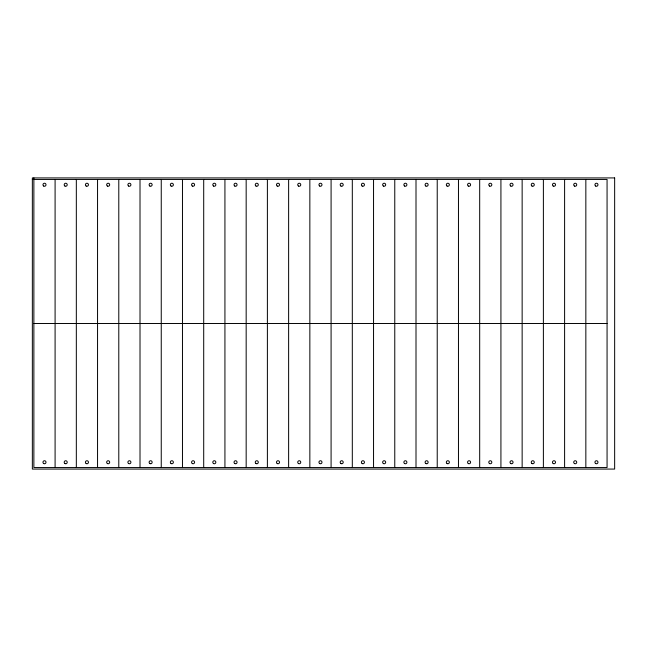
<?xml version="1.0" encoding="UTF-8"?>
<svg xmlns="http://www.w3.org/2000/svg" width="647" height="647" viewBox="0 0 647 647"><rect width="100%" height="100%" fill="white"/><g stroke="black" fill="none" stroke-linecap="round" stroke-linejoin="round"><path stroke-width="0.97" d="M32.35 179.437L607.064 179.437L607.064 467.555L33.87 467.555L33.87 177.925M33.87 323.5L607.064 323.5M585.842 179.437L585.842 467.555M564.605 179.437L564.605 467.555M543.383 179.437L543.383 467.555M522.145 179.437L522.145 467.555M500.924 179.437L500.924 467.555M479.686 179.437L479.686 467.555M458.464 179.437L458.464 467.555M437.226 179.437L437.226 467.555M416.005 179.437L416.005 467.555M394.767 179.437L394.767 467.555M373.545 179.437L373.545 467.555M352.308 179.437L352.308 467.555M331.086 179.437L331.086 467.555M309.848 179.437L309.848 467.555M288.627 179.437L288.627 467.555M267.389 179.437L267.389 467.555M246.167 179.437L246.167 467.555M224.93 179.437L224.93 467.555M203.708 179.437L203.708 467.555M182.47 179.437L182.47 467.555M161.249 179.437L161.249 467.555M140.011 179.437L140.011 467.555M118.789 179.437L118.789 467.555M97.551 179.437L97.551 467.555M76.33 179.437L76.33 467.555M55.092 179.437L55.092 467.555M614.65 177.925L32.35 177.925L32.35 469.075L614.65 469.075L614.65 177.925M595.693 186.061A1.52 1.52 0 0 0 597.974 184.751A1.52 1.52 0 0 0 595.693 183.433A1.52 1.52 0 0 0 595.693 186.061M595.693 463.567A1.52 1.52 0 0 0 597.974 462.249A1.52 1.52 0 0 0 595.693 460.939A1.52 1.52 0 0 0 595.693 463.567M553.234 186.061A1.52 1.52 0 0 0 555.514 184.751A1.52 1.52 0 0 0 553.234 183.433A1.52 1.52 0 0 0 553.234 186.061M553.234 463.567A1.52 1.52 0 0 0 555.514 462.249A1.52 1.52 0 0 0 553.234 460.939A1.52 1.52 0 0 0 553.234 463.567M574.463 186.061A1.52 1.52 0 0 0 576.736 184.751A1.52 1.52 0 0 0 574.463 183.433A1.52 1.52 0 0 0 574.463 186.061M574.463 463.567A1.52 1.52 0 0 0 576.736 462.249A1.52 1.52 0 0 0 574.463 460.939A1.52 1.52 0 0 0 574.463 463.567M532.004 186.061A1.52 1.52 0 0 0 534.285 184.751A1.52 1.52 0 0 0 532.004 183.433A1.52 1.52 0 0 0 532.004 186.061M532.004 463.567A1.52 1.52 0 0 0 534.285 462.249A1.52 1.52 0 0 0 532.004 460.939A1.52 1.52 0 0 0 532.004 463.567M510.774 186.061A1.52 1.52 0 0 0 513.055 184.751A1.52 1.52 0 0 0 510.774 183.433A1.52 1.52 0 0 0 510.774 186.061M510.774 463.567A1.52 1.52 0 0 0 513.055 462.249A1.52 1.52 0 0 0 510.774 460.939A1.52 1.52 0 0 0 510.774 463.567M468.315 186.061A1.52 1.52 0 0 0 470.595 184.751A1.52 1.52 0 0 0 468.315 183.433A1.52 1.52 0 0 0 468.315 186.061M468.315 463.567A1.52 1.52 0 0 0 470.595 462.249A1.52 1.52 0 0 0 468.315 460.939A1.52 1.52 0 0 0 468.315 463.567M489.544 186.061A1.52 1.52 0 0 0 491.825 184.751A1.52 1.52 0 0 0 489.544 183.433A1.52 1.52 0 0 0 489.544 186.061M489.544 463.567A1.52 1.52 0 0 0 491.825 462.249A1.52 1.52 0 0 0 489.544 460.939A1.52 1.52 0 0 0 489.544 463.567M383.396 186.061A1.52 1.52 0 0 0 385.677 184.751A1.52 1.52 0 0 0 383.396 183.433A1.52 1.52 0 0 0 383.396 186.061M383.396 463.567A1.52 1.52 0 0 0 385.677 462.249A1.52 1.52 0 0 0 383.396 460.939A1.52 1.52 0 0 0 383.396 463.567M404.626 186.061A1.52 1.52 0 0 0 406.906 184.751A1.52 1.52 0 0 0 404.626 183.433A1.52 1.52 0 0 0 404.626 186.061M404.626 463.567A1.52 1.52 0 0 0 406.906 462.249A1.52 1.52 0 0 0 404.626 460.939A1.52 1.52 0 0 0 404.626 463.567M447.085 186.061A1.52 1.52 0 0 0 449.366 184.751A1.52 1.52 0 0 0 447.085 183.433A1.52 1.52 0 0 0 447.085 186.061M447.085 463.567A1.52 1.52 0 0 0 449.366 462.249A1.52 1.52 0 0 0 447.085 460.939A1.52 1.52 0 0 0 447.085 463.567M425.855 186.061A1.52 1.52 0 0 0 428.136 184.751A1.52 1.52 0 0 0 425.855 183.433A1.52 1.52 0 0 0 425.855 186.061M425.855 463.567A1.52 1.52 0 0 0 428.136 462.249A1.52 1.52 0 0 0 425.855 460.939A1.52 1.52 0 0 0 425.855 463.567M362.166 186.061A1.52 1.52 0 0 0 364.447 184.751A1.52 1.52 0 0 0 362.166 183.433A1.52 1.52 0 0 0 362.166 186.061M362.166 463.567A1.52 1.52 0 0 0 364.447 462.249A1.52 1.52 0 0 0 362.166 460.939A1.52 1.52 0 0 0 362.166 463.567M319.707 186.061A1.52 1.52 0 0 0 321.988 184.751A1.52 1.52 0 0 0 319.707 183.433A1.52 1.52 0 0 0 319.707 186.061M319.707 463.567A1.52 1.52 0 0 0 321.988 462.249A1.52 1.52 0 0 0 319.707 460.939A1.52 1.52 0 0 0 319.707 463.567M298.477 186.061A1.52 1.52 0 0 0 300.758 184.751A1.52 1.52 0 0 0 298.477 183.433A1.52 1.52 0 0 0 298.477 186.061M298.477 463.567A1.52 1.52 0 0 0 300.758 462.249A1.52 1.52 0 0 0 298.477 460.939A1.52 1.52 0 0 0 298.477 463.567M340.937 186.061A1.52 1.52 0 0 0 343.217 184.751A1.52 1.52 0 0 0 340.937 183.433A1.52 1.52 0 0 0 340.937 186.061M340.937 463.567A1.52 1.52 0 0 0 343.217 462.249A1.52 1.52 0 0 0 340.937 460.939A1.52 1.52 0 0 0 340.937 463.567M256.018 186.061A1.52 1.52 0 0 0 258.299 184.751A1.52 1.52 0 0 0 256.018 183.433A1.52 1.52 0 0 0 256.018 186.061M256.018 463.567A1.52 1.52 0 0 0 258.299 462.249A1.52 1.52 0 0 0 256.018 460.939A1.52 1.52 0 0 0 256.018 463.567M213.559 186.061A1.52 1.52 0 0 0 215.839 184.751A1.52 1.52 0 0 0 213.559 183.433A1.52 1.52 0 0 0 213.559 186.061M213.559 463.567A1.52 1.52 0 0 0 215.839 462.249A1.52 1.52 0 0 0 213.559 460.939A1.52 1.52 0 0 0 213.559 463.567M234.788 186.061A1.52 1.52 0 0 0 237.069 184.751A1.52 1.52 0 0 0 234.788 183.433A1.52 1.52 0 0 0 234.788 186.061M234.788 463.567A1.52 1.52 0 0 0 237.069 462.249A1.52 1.52 0 0 0 234.788 460.939A1.52 1.52 0 0 0 234.788 463.567M277.248 186.061A1.52 1.52 0 0 0 279.528 184.751A1.52 1.52 0 0 0 277.248 183.433A1.52 1.52 0 0 0 277.248 186.061M277.248 463.567A1.52 1.52 0 0 0 279.528 462.249A1.52 1.52 0 0 0 277.248 460.939A1.52 1.52 0 0 0 277.248 463.567M149.869 186.061A1.52 1.52 0 0 0 152.142 184.751A1.52 1.52 0 0 0 149.869 183.433A1.52 1.52 0 0 0 149.869 186.061M149.869 463.567A1.52 1.52 0 0 0 152.15 462.249A1.52 1.52 0 0 0 149.869 460.939A1.52 1.52 0 0 0 149.869 463.567M192.329 186.061A1.52 1.52 0 0 0 194.601 184.751A1.52 1.52 0 0 0 192.329 183.433A1.52 1.52 0 0 0 192.329 186.061M192.329 463.567A1.52 1.52 0 0 0 194.601 462.249A1.52 1.52 0 0 0 192.329 460.939A1.52 1.52 0 0 0 192.329 463.567M171.099 186.061A1.52 1.52 0 0 0 173.38 184.751A1.52 1.52 0 0 0 171.099 183.433A1.52 1.52 0 0 0 171.099 186.061M171.099 463.567A1.52 1.52 0 0 0 173.38 462.249A1.52 1.52 0 0 0 171.099 460.939A1.52 1.52 0 0 0 171.099 463.567M128.64 186.061A1.52 1.52 0 0 0 130.92 184.751A1.52 1.52 0 0 0 128.64 183.433A1.52 1.52 0 0 0 128.64 186.061M128.64 463.567A1.52 1.52 0 0 0 130.92 462.249A1.52 1.52 0 0 0 128.64 460.939A1.52 1.52 0 0 0 128.64 463.567M107.41 186.061A1.52 1.52 0 0 0 109.683 184.751A1.52 1.52 0 0 0 107.41 183.433A1.52 1.52 0 0 0 107.41 186.061M107.41 463.567A1.52 1.52 0 0 0 109.683 462.249A1.52 1.52 0 0 0 107.41 460.939A1.52 1.52 0 0 0 107.41 463.567M86.18 186.061A1.52 1.52 0 0 0 88.461 184.751A1.52 1.52 0 0 0 86.18 183.433A1.52 1.52 0 0 0 86.18 186.061M86.18 463.567A1.52 1.52 0 0 0 88.461 462.249A1.52 1.52 0 0 0 86.18 460.939A1.52 1.52 0 0 0 86.18 463.567M64.951 186.061A1.52 1.52 0 0 0 67.223 184.751A1.52 1.52 0 0 0 64.951 183.433A1.52 1.52 0 0 0 64.951 186.061M64.951 463.567A1.52 1.52 0 0 0 67.223 462.249A1.52 1.52 0 0 0 64.951 460.939A1.52 1.52 0 0 0 64.951 463.567M43.721 186.061A1.52 1.52 0 0 0 46.002 184.751A1.52 1.52 0 0 0 43.721 183.433A1.52 1.52 0 0 0 43.721 186.061M43.721 463.567A1.52 1.52 0 0 0 46.002 462.249A1.52 1.52 0 0 0 43.721 460.939A1.52 1.52 0 0 0 43.721 463.567"/></g></svg>
